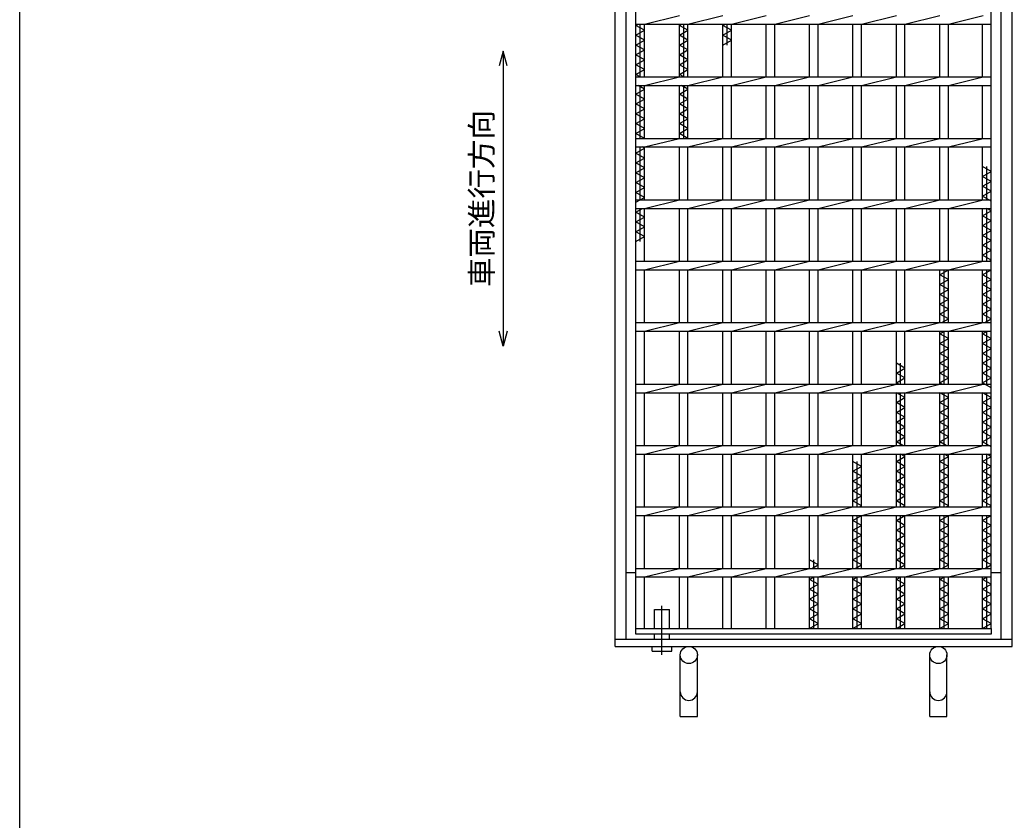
# Model space of a CAD drawing. Units: millimetres, scale not verified. Extents: x -1456 to 1385, y -1026 to 843.
# Drawn here: x -1383 to -576, y -379 to 272 of the extents above; entities that cross this region are included whole.
import ezdxf
from ezdxf.enums import TextEntityAlignment as Align

# ---------------------------------------------------------------- set-up
doc = ezdxf.new("R2010")
doc.units = ezdxf.units.MM
doc.header["$LTSCALE"] = 8
doc.linetypes.add('LONG_DASHED_DOTTED', pattern=[15.25, 12, -1.5, 0.25, -1.5])
for name, color, linetype, lineweight in [('0_2', 150, 'Continuous', 25), ('16', 3, 'Continuous', 25), ('19', 6, 'Continuous', 25), ('22', 4, 'Continuous', 25)]:
    doc.layers.add(name, color=color, linetype=linetype, lineweight=lineweight)
doc.styles.add('ベクトル', font='')
doc.styles.get('ベクトル').set_extended_font_data('ベクトル')

msp = doc.modelspace()

# ---------------------------------------------------------------- linework, layer by layer
at = {"layer": '0_2'}
msp.add_line((-1383.2, -917.2), (-1383.2, 842.8), dxfattribs=at)
at = {"layer": '16'}
for p, q in [((-882, -223), (-882, 468)), ((-593, -223), (-593, 468)), ((-882, 269), (-882, 276)), ((-875, 269), (-846.7, 276)), ((-839.7, 269), (-811.4, 276)), ((-804.4, 269), (-776.1, 276)), ((-769.1, 269), (-740.8, 276)), ((-733.8, 269), (-705.5, 276)), ((-698.5, 269), (-670.2, 276)), ((-663.2, 269), (-634.9, 276)), ((-627.9, 269), (-599.6, 276)), ((-593, 269), (-593, 276)), ((-882, 269), (-593, 269)), ((-882, 268), (-880.25, 269)), ((-875, 264), (-882, 268)), ((-878.5, 226), (-878.5, 269)), ((-875, 226), (-875, 269)), ((-846.7, 226), (-846.7, 269)), ((-846.7, 268), (-844.95, 269)), ((-839.7, 264), (-846.7, 268)), ((-843.2, 226), (-843.2, 269)), ((-839.7, 226), (-839.7, 269)), ((-811.4, 226), (-811.4, 269)), ((-811.4, 268), (-809.65, 269)), ((-804.4, 264), (-811.4, 268)), ((-807.9, 252), (-807.9, 269)), ((-804.4, 226), (-804.4, 269)), ((-776.1, 226), (-776.1, 269)), ((-769.1, 226), (-769.1, 269)), ((-740.8, 226), (-740.8, 269)), ((-733.8, 226), (-733.8, 269)), ((-705.5, 226), (-705.5, 269)), ((-698.5, 226), (-698.5, 269)), ((-670.2, 226), (-670.2, 269)), ((-663.2, 226), (-663.2, 269)), ((-634.9, 226), (-634.9, 269)), ((-627.9, 226), (-627.9, 269)), ((-600, 226), (-600, 269)), ((-882, 260), (-875, 264)), ((-875, 256), (-882, 260)), ((-846.7, 260), (-839.7, 264)), ((-839.7, 256), (-846.7, 260)), ((-811.4, 260), (-804.4, 264)), ((-804.4, 256), (-811.4, 260)), ((-882, 252), (-875, 256)), ((-875, 248), (-882, 252)), ((-846.7, 252), (-839.7, 256)), ((-839.7, 248), (-846.7, 252)), ((-811.4, 252), (-804.4, 256)), ((-882, 244), (-875, 248)), ((-875, 240), (-882, 244)), ((-846.7, 244), (-839.7, 248)), ((-839.7, 240), (-846.7, 244)), ((-882, 236), (-875, 240)), ((-875, 232), (-882, 236)), ((-846.7, 236), (-839.7, 240)), ((-839.7, 232), (-846.7, 236)), ((-882, 228), (-875, 232)), ((-878.5, 226), (-882, 228)), ((-846.7, 228), (-839.7, 232)), ((-843.2, 226), (-846.7, 228)), ((-882, 226), (-593, 226)), ((-882, 219), (-882, 226)), ((-882, 219), (-593, 219)), ((-875, 216), (-880.25, 219)), ((-878.5, 176), (-878.5, 219)), ((-875, 219), (-846.7, 226)), ((-875, 176), (-875, 219)), ((-846.7, 176), (-846.7, 219)), ((-839.7, 216), (-844.95, 219)), ((-843.2, 176), (-843.2, 219)), ((-839.7, 219), (-811.4, 226)), ((-839.7, 176), (-839.7, 219)), ((-811.4, 176), (-811.4, 219)), ((-804.4, 219), (-776.1, 226)), ((-804.4, 176), (-804.4, 219)), ((-776.1, 176), (-776.1, 219)), ((-769.1, 219), (-740.8, 226)), ((-769.1, 176), (-769.1, 219)), ((-740.8, 176), (-740.8, 219)), ((-733.8, 219), (-705.5, 226)), ((-733.8, 176), (-733.8, 219)), ((-705.5, 176), (-705.5, 219)), ((-698.5, 219), (-670.2, 226)), ((-698.5, 176), (-698.5, 219)), ((-670.2, 176), (-670.2, 219)), ((-663.2, 219), (-634.9, 226)), ((-663.2, 176), (-663.2, 219)), ((-634.9, 176), (-634.9, 219)), ((-627.9, 219), (-599.6, 226)), ((-627.9, 176), (-627.9, 219)), ((-600, 176), (-600, 219)), ((-593, 219), (-593, 226)), ((-882, 212), (-875, 216)), ((-875, 208), (-882, 212)), ((-846.7, 212), (-839.7, 216)), ((-839.7, 208), (-846.7, 212)), ((-882, 204), (-875, 208)), ((-875, 200), (-882, 204)), ((-846.7, 204), (-839.7, 208)), ((-839.7, 200), (-846.7, 204)), ((-882, 196), (-875, 200)), ((-875, 192), (-882, 196)), ((-846.7, 196), (-839.7, 200)), ((-839.7, 192), (-846.7, 196)), ((-882, 188), (-875, 192)), ((-875, 184), (-882, 188)), ((-846.7, 188), (-839.7, 192)), ((-839.7, 184), (-846.7, 188)), ((-882, 180), (-875, 184)), ((-875, 176), (-882, 180)), ((-846.7, 180), (-839.7, 184)), ((-839.7, 176), (-846.7, 180)), ((-882, 176), (-593, 176)), ((-882, 169), (-882, 176)), ((-875, 169), (-846.7, 176)), ((-839.7, 169), (-811.4, 176)), ((-804.4, 169), (-776.1, 176)), ((-769.1, 169), (-740.8, 176)), ((-733.8, 169), (-705.5, 176)), ((-698.5, 169), (-670.2, 176)), ((-663.2, 169), (-634.9, 176)), ((-627.9, 169), (-599.6, 176)), ((-593, 169), (-593, 176)), ((-882, 169), (-593, 169)), ((-882, 164), (-875, 168)), ((-875, 160), (-882, 164)), ((-878.5, 126), (-878.5, 169)), ((-875, 168), (-876.75, 169)), ((-875, 126), (-875, 169)), ((-846.7, 126), (-846.7, 169)), ((-839.7, 126), (-839.7, 169)), ((-811.4, 126), (-811.4, 169)), ((-804.4, 126), (-804.4, 169)), ((-776.1, 126), (-776.1, 169)), ((-769.1, 126), (-769.1, 169)), ((-740.8, 126), (-740.8, 169)), ((-733.8, 126), (-733.8, 169)), ((-705.5, 126), (-705.5, 169)), ((-698.5, 126), (-698.5, 169)), ((-670.2, 126), (-670.2, 169)), ((-663.2, 126), (-663.2, 169)), ((-634.9, 126), (-634.9, 169)), ((-627.9, 126), (-627.9, 169)), ((-600, 126), (-600, 169)), ((-882, 156), (-875, 160)), ((-875, 152), (-882, 156)), ((-882, 148), (-875, 152)), ((-875, 144), (-882, 148)), ((-593, 149), (-600, 153)), ((-600, 145), (-593, 149)), ((-596.5, 126), (-596.5, 153)), ((-882, 140), (-875, 144)), ((-875, 136), (-882, 140)), ((-593, 141), (-600, 145)), ((-600, 137), (-593, 141)), ((-882, 132), (-875, 136)), ((-875, 128), (-882, 132)), ((-593, 133), (-600, 137)), ((-600, 129), (-593, 133)), ((-882, 124), (-875, 128)), ((-882, 126), (-593, 126)), ((-882, 119), (-882, 126)), ((-875, 119), (-846.7, 126)), ((-839.7, 119), (-811.4, 126)), ((-804.4, 119), (-776.1, 126)), ((-769.1, 119), (-740.8, 126)), ((-733.8, 119), (-705.5, 126)), ((-698.5, 119), (-670.2, 126)), ((-663.2, 119), (-634.9, 126)), ((-627.9, 119), (-599.6, 126)), ((-593, 125), (-600, 129)), ((-593, 119), (-593, 126)), ((-882, 119), (-593, 119)), ((-882, 116), (-876.75, 119)), ((-875, 112), (-882, 116)), ((-878.5, 92), (-878.5, 119)), ((-875, 76), (-875, 119)), ((-846.7, 76), (-846.7, 119)), ((-839.7, 76), (-839.7, 119)), ((-811.4, 76), (-811.4, 119)), ((-804.4, 76), (-804.4, 119)), ((-776.1, 76), (-776.1, 119)), ((-769.1, 76), (-769.1, 119)), ((-740.8, 76), (-740.8, 119)), ((-733.8, 76), (-733.8, 119)), ((-705.5, 76), (-705.5, 119)), ((-698.5, 76), (-698.5, 119)), ((-670.2, 76), (-670.2, 119)), ((-663.2, 76), (-663.2, 119)), ((-634.9, 76), (-634.9, 119)), ((-627.9, 76), (-627.9, 119)), ((-600, 76), (-600, 119)), ((-600, 113), (-593, 117)), ((-596.5, 76), (-596.5, 119)), ((-593, 117), (-596.5, 119)), ((-882, 108), (-875, 112)), ((-875, 104), (-882, 108)), ((-593, 109), (-600, 113)), ((-600, 105), (-593, 109)), ((-593, 101), (-600, 105)), ((-882, 100), (-875, 104)), ((-875, 96), (-882, 100)), ((-600, 97), (-593, 101)), ((-593, 93), (-600, 97)), ((-882, 92), (-875, 96)), ((-600, 89), (-593, 93)), ((-593, 85), (-600, 89)), ((-600, 81), (-593, 85)), ((-593, 77), (-600, 81)), ((-882, 76), (-593, 76)), ((-882, 69), (-882, 76)), ((-875, 69), (-846.7, 76)), ((-839.7, 69), (-811.4, 76)), ((-804.4, 69), (-776.1, 76)), ((-769.1, 69), (-740.8, 76)), ((-733.8, 69), (-705.5, 76)), ((-698.5, 69), (-670.2, 76)), ((-663.2, 69), (-634.9, 76)), ((-627.9, 69), (-599.6, 76)), ((-594.75, 76), (-593, 77)), ((-593, 69), (-593, 76)), ((-882, 69), (-593, 69)), ((-875, 26), (-875, 69)), ((-846.7, 26), (-846.7, 69)), ((-839.7, 26), (-839.7, 69)), ((-811.4, 26), (-811.4, 69)), ((-804.4, 26), (-804.4, 69)), ((-776.1, 26), (-776.1, 69)), ((-769.1, 26), (-769.1, 69)), ((-740.8, 26), (-740.8, 69)), ((-733.8, 26), (-733.8, 69)), ((-705.5, 26), (-705.5, 69)), ((-698.5, 26), (-698.5, 69)), ((-670.2, 26), (-670.2, 69)), ((-663.2, 26), (-663.2, 69)), ((-634.9, 26), (-634.9, 69)), ((-634.9, 65), (-627.9, 69)), ((-627.9, 61), (-634.9, 65)), ((-631.4, 26), (-631.4, 69)), ((-627.9, 26), (-627.9, 69)), ((-600, 26), (-600, 69)), ((-600, 65), (-593, 69)), ((-593, 61), (-600, 65)), ((-596.5, 26), (-596.5, 69)), ((-634.9, 57), (-627.9, 61)), ((-627.9, 53), (-634.9, 57)), ((-600, 57), (-593, 61)), ((-593, 53), (-600, 57)), ((-634.9, 49), (-627.9, 53)), ((-627.9, 45), (-634.9, 49)), ((-600, 49), (-593, 53)), ((-593, 45), (-600, 49)), ((-634.9, 41), (-627.9, 45)), ((-627.9, 37), (-634.9, 41)), ((-600, 41), (-593, 45)), ((-593, 37), (-600, 41)), ((-634.9, 33), (-627.9, 37)), ((-627.9, 29), (-634.9, 33)), ((-600, 33), (-593, 37)), ((-593, 29), (-600, 33)), ((-882, 26), (-593, 26)), ((-882, 19), (-882, 26)), ((-875, 19), (-846.7, 26)), ((-839.7, 19), (-811.4, 26)), ((-804.4, 19), (-776.1, 26)), ((-769.1, 19), (-740.8, 26)), ((-733.8, 19), (-705.5, 26)), ((-698.5, 19), (-670.2, 26)), ((-663.2, 19), (-634.9, 26)), ((-633.15, 26), (-627.9, 29)), ((-627.9, 19), (-599.6, 26)), ((-598.25, 26), (-593, 29)), ((-593, 19), (-593, 26)), ((-882, 19), (-593, 19)), ((-875, -24), (-875, 19)), ((-846.7, -24), (-846.7, 19)), ((-839.7, -24), (-839.7, 19)), ((-811.4, -24), (-811.4, 19)), ((-804.4, -24), (-804.4, 19)), ((-776.1, -24), (-776.1, 19)), ((-769.1, -24), (-769.1, 19)), ((-740.8, -24), (-740.8, 19)), ((-733.8, -24), (-733.8, 19)), ((-705.5, -24), (-705.5, 19)), ((-698.5, -24), (-698.5, 19)), ((-670.2, -24), (-670.2, 19)), ((-663.2, -24), (-663.2, 19)), ((-634.9, -24), (-634.9, 19)), ((-634.9, 17), (-631.4, 19)), ((-627.9, 13), (-634.9, 17)), ((-631.4, -24), (-631.4, 19)), ((-627.9, -24), (-627.9, 19)), ((-600, -24), (-600, 19)), ((-600, 17), (-596.5, 19)), ((-593, 13), (-600, 17)), ((-596.5, -24), (-596.5, 19)), ((-634.9, 9), (-627.9, 13)), ((-627.9, 5), (-634.9, 9)), ((-600, 9), (-593, 13)), ((-593, 5), (-600, 9)), ((-634.9, 1), (-627.9, 5)), ((-627.9, -3), (-634.9, 1)), ((-600, 1), (-593, 5)), ((-593, -3), (-600, 1)), ((-663.2, -11), (-670.2, -7)), ((-666.7, -24), (-666.7, -7)), ((-634.9, -7), (-627.9, -3)), ((-627.9, -11), (-634.9, -7)), ((-600, -7), (-593, -3)), ((-593, -11), (-600, -7)), ((-670.2, -15), (-663.2, -11)), ((-663.2, -19), (-670.2, -15)), ((-634.9, -15), (-627.9, -11)), ((-627.9, -19), (-634.9, -15)), ((-600, -15), (-593, -11)), ((-593, -19), (-600, -15)), ((-882, -24), (-593, -24)), ((-882, -31), (-882, -24)), ((-875, -31), (-846.7, -24)), ((-839.7, -31), (-811.4, -24)), ((-804.4, -31), (-776.1, -24)), ((-769.1, -31), (-740.8, -24)), ((-733.8, -31), (-705.5, -24)), ((-698.5, -31), (-670.2, -24)), ((-670.2, -23), (-663.2, -19)), ((-668.45, -24), (-670.2, -23)), ((-663.2, -31), (-634.9, -24)), ((-634.9, -23), (-627.9, -19)), ((-633.15, -24), (-634.9, -23)), ((-627.9, -31), (-599.6, -24)), ((-600, -23), (-593, -19)), ((-593, -27), (-600, -23)), ((-593, -31), (-593, -24)), ((-882, -31), (-593, -31)), ((-875, -74), (-875, -31)), ((-846.7, -74), (-846.7, -31)), ((-839.7, -74), (-839.7, -31)), ((-811.4, -74), (-811.4, -31)), ((-804.4, -74), (-804.4, -31)), ((-776.1, -74), (-776.1, -31)), ((-769.1, -74), (-769.1, -31)), ((-740.8, -74), (-740.8, -31)), ((-733.8, -74), (-733.8, -31)), ((-705.5, -74), (-705.5, -31)), ((-698.5, -74), (-698.5, -31)), ((-670.2, -74), (-670.2, -31)), ((-663.2, -35), (-670.2, -31)), ((-666.7, -74), (-666.7, -31)), ((-663.2, -74), (-663.2, -31)), ((-634.9, -74), (-634.9, -31)), ((-627.9, -35), (-634.9, -31)), ((-631.4, -74), (-631.4, -31)), ((-627.9, -74), (-627.9, -31)), ((-600, -74), (-600, -31)), ((-593, -35), (-600, -31)), ((-596.5, -74), (-596.5, -31)), ((-670.2, -39), (-663.2, -35)), ((-663.2, -43), (-670.2, -39)), ((-634.9, -39), (-627.9, -35)), ((-627.9, -43), (-634.9, -39)), ((-600, -39), (-593, -35)), ((-593, -43), (-600, -39)), ((-670.2, -47), (-663.2, -43)), ((-663.2, -51), (-670.2, -47)), ((-634.9, -47), (-627.9, -43)), ((-627.9, -51), (-634.9, -47)), ((-600, -47), (-593, -43)), ((-593, -51), (-600, -47)), ((-670.2, -55), (-663.2, -51)), ((-663.2, -59), (-670.2, -55)), ((-634.9, -55), (-627.9, -51)), ((-627.9, -59), (-634.9, -55)), ((-600, -55), (-593, -51)), ((-593, -59), (-600, -55)), ((-670.2, -63), (-663.2, -59)), ((-663.2, -67), (-670.2, -63)), ((-634.9, -63), (-627.9, -59)), ((-627.9, -67), (-634.9, -63)), ((-600, -63), (-593, -59)), ((-593, -67), (-600, -63)), ((-670.2, -71), (-663.2, -67)), ((-664.95, -74), (-670.2, -71)), ((-634.9, -71), (-627.9, -67)), ((-629.65, -74), (-634.9, -71)), ((-600, -71), (-593, -67)), ((-593, -75), (-600, -71)), ((-882, -74), (-593, -74)), ((-882, -81), (-882, -74)), ((-875, -81), (-846.7, -74)), ((-839.7, -81), (-811.4, -74)), ((-804.4, -81), (-776.1, -74)), ((-769.1, -81), (-740.8, -74)), ((-733.8, -81), (-705.5, -74)), ((-698.5, -81), (-670.2, -74)), ((-663.2, -81), (-634.9, -74)), ((-627.9, -81), (-599.6, -74)), ((-593, -81), (-593, -74)), ((-882, -81), (-593, -81)), ((-875, -124), (-875, -81)), ((-846.7, -124), (-846.7, -81)), ((-839.7, -124), (-839.7, -81)), ((-811.4, -124), (-811.4, -81)), ((-804.4, -124), (-804.4, -81)), ((-776.1, -124), (-776.1, -81)), ((-769.1, -124), (-769.1, -81)), ((-740.8, -124), (-740.8, -81)), ((-733.8, -124), (-733.8, -81)), ((-705.5, -124), (-705.5, -81)), ((-698.5, -91), (-705.5, -87)), ((-702, -124), (-702, -87)), ((-698.5, -124), (-698.5, -81)), ((-670.2, -124), (-670.2, -81)), ((-670.2, -87), (-663.2, -83)), ((-663.2, -91), (-670.2, -87)), ((-666.7, -124), (-666.7, -81)), ((-663.2, -83), (-666.7, -81)), ((-663.2, -124), (-663.2, -81)), ((-634.9, -124), (-634.9, -81)), ((-634.9, -87), (-627.9, -83)), ((-627.9, -91), (-634.9, -87)), ((-631.4, -124), (-631.4, -81)), ((-627.9, -83), (-631.4, -81)), ((-627.9, -124), (-627.9, -81)), ((-600, -124), (-600, -81)), ((-600, -87), (-593, -83)), ((-593, -91), (-600, -87)), ((-596.5, -124), (-596.5, -81)), ((-593, -83), (-596.5, -81)), ((-705.5, -95), (-698.5, -91)), ((-698.5, -99), (-705.5, -95)), ((-670.2, -95), (-663.2, -91)), ((-663.2, -99), (-670.2, -95)), ((-634.9, -95), (-627.9, -91)), ((-627.9, -99), (-634.9, -95)), ((-600, -95), (-593, -91)), ((-593, -99), (-600, -95)), ((-705.5, -103), (-698.5, -99)), ((-698.5, -107), (-705.5, -103)), ((-670.2, -103), (-663.2, -99)), ((-663.2, -107), (-670.2, -103)), ((-634.9, -103), (-627.9, -99)), ((-627.9, -107), (-634.9, -103)), ((-600, -103), (-593, -99)), ((-593, -107), (-600, -103)), ((-705.5, -111), (-698.5, -107)), ((-698.5, -115), (-705.5, -111)), ((-670.2, -111), (-663.2, -107)), ((-663.2, -115), (-670.2, -111)), ((-634.9, -111), (-627.9, -107)), ((-627.9, -115), (-634.9, -111)), ((-600, -111), (-593, -107)), ((-593, -115), (-600, -111)), ((-705.5, -119), (-698.5, -115)), ((-698.5, -123), (-705.5, -119)), ((-670.2, -119), (-663.2, -115)), ((-663.2, -123), (-670.2, -119)), ((-634.9, -119), (-627.9, -115)), ((-627.9, -123), (-634.9, -119)), ((-600, -119), (-593, -115)), ((-593, -123), (-600, -119)), ((-882, -124), (-593, -124)), ((-882, -131), (-882, -124)), ((-875, -131), (-846.7, -124)), ((-839.7, -131), (-811.4, -124)), ((-804.4, -131), (-776.1, -124)), ((-769.1, -131), (-740.8, -124)), ((-733.8, -131), (-705.5, -124)), ((-700.25, -124), (-698.5, -123)), ((-698.5, -131), (-670.2, -124)), ((-664.95, -124), (-663.2, -123)), ((-663.2, -131), (-634.9, -124)), ((-629.65, -124), (-627.9, -123)), ((-627.9, -131), (-599.6, -124)), ((-594.75, -124), (-593, -123)), ((-593, -131), (-593, -124)), ((-882, -131), (-593, -131)), ((-875, -174), (-875, -131)), ((-846.7, -174), (-846.7, -131)), ((-839.7, -174), (-839.7, -131)), ((-811.4, -174), (-811.4, -131)), ((-804.4, -174), (-804.4, -131)), ((-776.1, -174), (-776.1, -131)), ((-769.1, -174), (-769.1, -131)), ((-740.8, -174), (-740.8, -131)), ((-733.8, -174), (-733.8, -131)), ((-705.5, -174), (-705.5, -131)), ((-705.5, -135), (-698.5, -131)), ((-698.5, -139), (-705.5, -135)), ((-702, -174), (-702, -131)), ((-698.5, -174), (-698.5, -131)), ((-670.2, -174), (-670.2, -131)), ((-670.2, -135), (-663.2, -131)), ((-663.2, -139), (-670.2, -135)), ((-666.7, -174), (-666.7, -131)), ((-663.2, -174), (-663.2, -131)), ((-634.9, -174), (-634.9, -131)), ((-634.9, -135), (-627.9, -131)), ((-627.9, -139), (-634.9, -135)), ((-631.4, -174), (-631.4, -131)), ((-627.9, -174), (-627.9, -131)), ((-600, -174), (-600, -131)), ((-600, -135), (-593, -131)), ((-593, -139), (-600, -135)), ((-596.5, -174), (-596.5, -131)), ((-705.5, -143), (-698.5, -139)), ((-698.5, -147), (-705.5, -143)), ((-670.2, -143), (-663.2, -139)), ((-663.2, -147), (-670.2, -143)), ((-634.9, -143), (-627.9, -139)), ((-627.9, -147), (-634.9, -143)), ((-600, -143), (-593, -139)), ((-593, -147), (-600, -143)), ((-705.5, -151), (-698.5, -147)), ((-698.5, -155), (-705.5, -151)), ((-670.2, -151), (-663.2, -147)), ((-663.2, -155), (-670.2, -151)), ((-634.9, -151), (-627.9, -147)), ((-627.9, -155), (-634.9, -151)), ((-600, -151), (-593, -147)), ((-593, -155), (-600, -151)), ((-705.5, -159), (-698.5, -155)), ((-698.5, -163), (-705.5, -159)), ((-670.2, -159), (-663.2, -155)), ((-663.2, -163), (-670.2, -159)), ((-634.9, -159), (-627.9, -155)), ((-627.9, -163), (-634.9, -159)), ((-600, -159), (-593, -155)), ((-593, -163), (-600, -159)), ((-733.8, -171), (-740.8, -167)), ((-737.3, -174), (-737.3, -167)), ((-705.5, -167), (-698.5, -163)), ((-698.5, -171), (-705.5, -167)), ((-670.2, -167), (-663.2, -163)), ((-663.2, -171), (-670.2, -167)), ((-634.9, -167), (-627.9, -163)), ((-627.9, -171), (-634.9, -167)), ((-600, -167), (-593, -163)), ((-593, -171), (-600, -167)), ((-882, -174), (-593, -174)), ((-882, -181), (-882, -174)), ((-875, -181), (-846.7, -174)), ((-839.7, -181), (-811.4, -174)), ((-804.4, -181), (-776.1, -174)), ((-769.1, -181), (-740.8, -174)), ((-739.05, -174), (-733.8, -171)), ((-733.8, -181), (-705.5, -174)), ((-703.75, -174), (-698.5, -171)), ((-698.5, -181), (-670.2, -174)), ((-668.45, -174), (-663.2, -171)), ((-663.2, -181), (-634.9, -174)), ((-633.15, -174), (-627.9, -171)), ((-627.9, -181), (-599.6, -174)), ((-598.25, -174), (-593, -171)), ((-593, -181), (-593, -174)), ((-882, -181), (-593, -181)), ((-875, -223), (-875, -181)), ((-846.7, -223), (-846.7, -181)), ((-839.7, -223), (-839.7, -181)), ((-811.4, -223), (-811.4, -181)), ((-804.4, -223), (-804.4, -181)), ((-776.1, -223), (-776.1, -181)), ((-769.1, -223), (-769.1, -181)), ((-740.8, -223), (-740.8, -181)), ((-740.8, -183), (-737.3, -181)), ((-733.8, -187), (-740.8, -183)), ((-737.3, -223), (-737.3, -181)), ((-733.8, -223), (-733.8, -181)), ((-705.5, -223), (-705.5, -181)), ((-705.5, -183), (-702, -181)), ((-698.5, -187), (-705.5, -183)), ((-702, -223), (-702, -181)), ((-698.5, -223), (-698.5, -181)), ((-670.2, -223), (-670.2, -181)), ((-670.2, -183), (-666.7, -181)), ((-663.2, -187), (-670.2, -183)), ((-666.7, -223), (-666.7, -181)), ((-663.2, -223), (-663.2, -181)), ((-634.9, -223), (-634.9, -181)), ((-634.9, -183), (-631.4, -181)), ((-627.9, -187), (-634.9, -183)), ((-631.4, -223), (-631.4, -181)), ((-627.9, -223), (-627.9, -181)), ((-600, -223), (-600, -181)), ((-600, -183), (-596.5, -181)), ((-593, -187), (-600, -183)), ((-596.5, -223), (-596.5, -181)), ((-740.8, -191), (-733.8, -187)), ((-733.8, -195), (-740.8, -191)), ((-705.5, -191), (-698.5, -187)), ((-698.5, -195), (-705.5, -191)), ((-670.2, -191), (-663.2, -187)), ((-663.2, -195), (-670.2, -191)), ((-634.9, -191), (-627.9, -187)), ((-627.9, -195), (-634.9, -191)), ((-600, -191), (-593, -187)), ((-593, -195), (-600, -191)), ((-740.8, -199), (-733.8, -195)), ((-733.8, -203), (-740.8, -199)), ((-705.5, -199), (-698.5, -195)), ((-698.5, -203), (-705.5, -199)), ((-670.2, -199), (-663.2, -195)), ((-663.2, -203), (-670.2, -199)), ((-634.9, -199), (-627.9, -195)), ((-627.9, -203), (-634.9, -199)), ((-600, -199), (-593, -195)), ((-593, -203), (-600, -199)), ((-740.8, -207), (-733.8, -203)), ((-733.8, -211), (-740.8, -207)), ((-705.5, -207), (-698.5, -203)), ((-698.5, -211), (-705.5, -207)), ((-670.2, -207), (-663.2, -203)), ((-663.2, -211), (-670.2, -207)), ((-634.9, -207), (-627.9, -203)), ((-627.9, -211), (-634.9, -207)), ((-600, -207), (-593, -203)), ((-593, -211), (-600, -207)), ((-740.8, -215), (-733.8, -211)), ((-733.8, -219), (-740.8, -215)), ((-705.5, -215), (-698.5, -211)), ((-698.5, -219), (-705.5, -215)), ((-670.2, -215), (-663.2, -211)), ((-663.2, -219), (-670.2, -215)), ((-634.9, -215), (-627.9, -211)), ((-627.9, -219), (-634.9, -215)), ((-600, -215), (-593, -211)), ((-593, -219), (-600, -215)), ((-882, -223), (-593, -223)), ((-882, -227.5), (-882, -223)), ((-882, -223), (-875, -223)), ((-846.7, -223), (-839.7, -223)), ((-811.4, -223), (-804.4, -223)), ((-776.1, -223), (-769.1, -223)), ((-740.8, -223), (-733.8, -219)), ((-740.8, -223), (-733.8, -223)), ((-705.5, -223), (-698.5, -219)), ((-705.5, -223), (-698.5, -223)), ((-670.2, -223), (-663.2, -219)), ((-670.2, -223), (-663.2, -223)), ((-634.9, -223), (-627.9, -219)), ((-634.9, -223), (-627.9, -223)), ((-600, -223), (-593, -219)), ((-600, -223), (-593, -223)), ((-593, -223), (-593, -227.5)), ((-593, -227.5), (-882, -227.5))]:
    msp.add_line(p, q, dxfattribs=at)
at = {"layer": '19'}
for p, q in [((-899, -237.5), (-899, 482.5)), ((-890, -231.5), (-890, 476.5)), ((-585, -231.5), (-585, 476.5)), ((-576, -237.5), (-576, 482.5)), ((-890, -177.5), (-882, -177.5)), ((-593, -177.5), (-585, -177.5)), ((-866.85, -223), (-866.85, -207.5)), ((-866.85, -207.5), (-854.85, -207.5)), ((-854.85, -223), (-854.85, -207.5)), ((-899, -231.5), (-576, -231.5)), ((-866.85, -231.5), (-866.85, -227.5)), ((-854.85, -231.5), (-854.85, -227.5)), ((-899, -237.5), (-576, -237.5)), ((-868.85, -241.5), (-868.85, -237.5)), ((-868.85, -241.5), (-852.85, -241.5)), ((-852.85, -241.5), (-852.85, -237.5)), ((-846, -294.5), (-846, -244.5)), ((-832, -294.5), (-832, -244.5)), ((-643, -294.5), (-643, -244.5)), ((-629, -294.5), (-629, -244.5)), ((-846, -294.5), (-832, -294.5)), ((-643, -294.5), (-629, -294.5))]:
    msp.add_line(p, q, dxfattribs=at)
at = {"layer": '19', "linetype": 'LONG_DASHED_DOTTED'}
msp.add_line((-860.85, -244.5), (-860.85, -204.5), dxfattribs=at)
at = {"layer": '19'}
for centre in [(-839, -244.5), (-636, -244.5)]:
    msp.add_circle(centre, 7, dxfattribs=at)
for centre in [(-839, -274.5), (-636, -274.5)]:
    msp.add_arc(centre, 7, 180, 0, dxfattribs=at)
at = {"layer": '22'}
for p, q in [((-990, 247), (-993.2, 235)), ((-986.8, 235), (-990, 247)), ((-990, 247), (-990, 7)), ((-990, 7), (-993.2, 19)), ((-986.8, 19), (-990, 7))]:
    msp.add_line(p, q, dxfattribs=at)

# ---------------------------------------------------------------- texts
at = {"layer": '22', "color": 2, "style": 'ベクトル'}
msp.add_text('車両進行方向', height=17.6, rotation=90, dxfattribs=at).set_placement((-1007.6, 55), align=Align.MIDDLE_LEFT)

doc.saveas('drawing.dxf')
